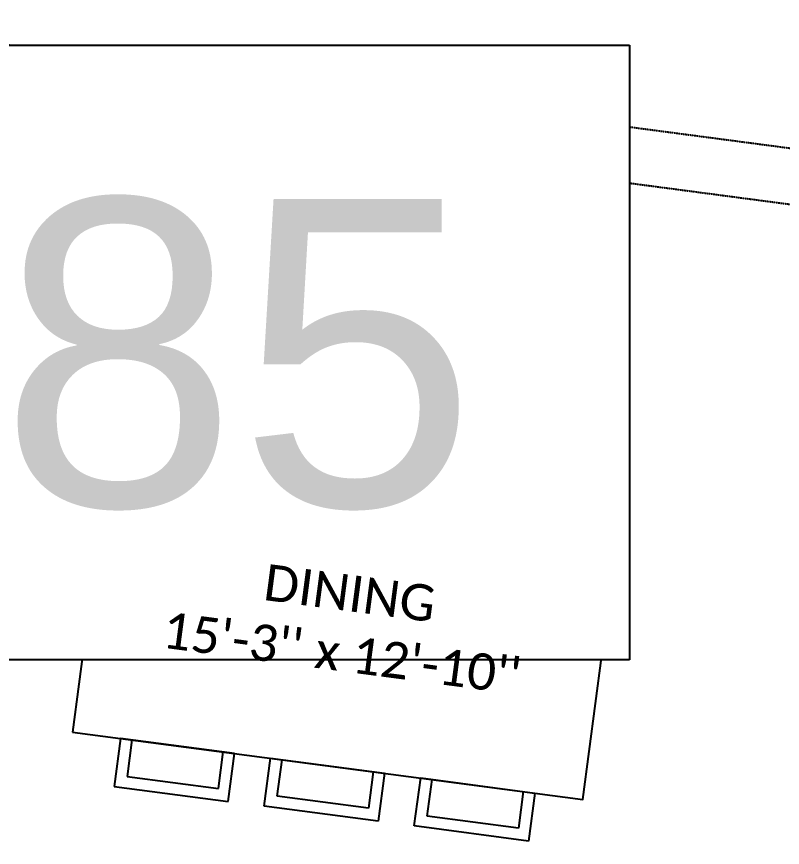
# Model space of a CAD drawing. Header units: millimetres. Extents: x -176651 to 424033, y -469666 to 486614.
# Drawn here: x 138488 to 141650, y 90893 to 94325 of the extents above; entities that cross this region are included whole.
import ezdxf

# ---------------------------------------------------------------- set-up
doc = ezdxf.new("R2010")
doc.units = ezdxf.units.MM
doc.linetypes.add('1625_East Villa$0$DASHED', pattern=[0.75, 0.5, -0.25])
for name, color, linetype in [('1625_East Villa$0$ad-Furniture', 8, 'Continuous'), ('1625_East Villa$0$ad-Text main', 8, 'Continuous'), ('Site Levels$0$ad-Lvl-Plinth', 30, 'Continuous')]:
    doc.layers.add(name, color=color, linetype=linetype)
doc.styles.add('1625_East Villa$0$Standard', font='calibril.ttf')
doc.styles.add('Site Levels$0$Sections_The woods Site plan_Entrances$0$Standard', font='arial.ttf')

# ---------------------------------------------------------------- blocks, each defined once
blk = doc.blocks.new('1625_East Villa$0$$0$Chair')
for p, q in [((200, 237.5), (0, 237.5)), ((0, 237.5), (0, -237.5)), ((200, -237.5), (200, 237.5)), ((152.5, 190), (0, 190)), ((152.5, -190), (152.5, 190)), ((0, -190), (152.5, -190)), ((0, -237.5), (200, -237.5))]:
    blk.add_line(p, q)
blk = doc.blocks.new('1625_East Villa$0$$0$D.Table')
at = {"layer": '1625_East Villa$0$ad-Furniture'}
blk.add_lwpolyline([(-1062.5, 600), (1062.5, 600), (1062.5, -600), (-1062.5, -600)], close=True, dxfattribs=at)
at = {"layer": '1625_East Villa$0$ad-Furniture', "xscale": -1}
for p, rotation in [((-625, 600), 270), ((0, -600), 89.99999999999993), ((625, -600), 89.99999999999993)]:
    blk.add_blockref('1625_East Villa$0$$0$Chair', p, dxfattribs=dict(at, rotation=rotation))
at = {"layer": '1625_East Villa$0$ad-Furniture'}
for p, rotation in [((0, 600), 90), ((625, 600), 90), ((-625, -600), 270)]:
    blk.add_blockref('1625_East Villa$0$$0$Chair', p, dxfattribs=dict(at, rotation=rotation))
blk = doc.blocks.new('1625_East Villa$0$zw$D46D')
at = {"layer": '1625_East Villa$0$ad-Furniture', "linetype": '1625_East Villa$0$DASHED'}
for points in [[(7240, 8875), (11890, 8875)], [(7240, 8645), (11890, 8645)]]:
    blk.add_lwpolyline(points, dxfattribs=at)
at = {"layer": '1625_East Villa$0$ad-Furniture', "xscale": -1, "rotation": 180}
blk.add_blockref('1625_East Villa$0$$0$D.Table', (9827.5, 6695), dxfattribs=at)
blk = doc.blocks.new('1625_East Villa$0$zw$3849')
at = {"layer": '1625_East Villa$0$ad-Text main', "insert": (9825.3, 6688.5), "char_height": 150, "width": 1741.287, "attachment_point": 5, "style": '1625_East Villa$0$Standard', "bg_fill": 2}
blk.add_mtext("DINING\\P15'-3'' x 12'-10''", dxfattribs=at)
blk = doc.blocks.new('1625_East Villa')
at = {"layer": '1625_East Villa$0$ad-Furniture'}
blk.add_blockref('1625_East Villa$0$zw$D46D', (0, 0), dxfattribs=at)
at = {"layer": '1625_East Villa$0$ad-Text main'}
blk.add_blockref('1625_East Villa$0$zw$3849', (0, 0), dxfattribs=at)
blk = doc.blocks.new("All Plot's Villa Plans")
at = {"ltscale": 5, "rotation": 352.4703876422526}
blk.add_blockref('1625_East Villa', (129230.4, 86475.4), dxfattribs=at)
blk = doc.blocks.new('Site Levels$0$zw$63CD')
at = {"layer": 'Site Levels$0$ad-Lvl-Plinth', "insert": (143657.9, -6490.4), "char_height": 1269.985, "width": 5416.267, "attachment_point": 5, "style": 'Site Levels$0$Sections_The woods Site plan_Entrances$0$Standard', "bg_fill": 19, "box_fill_scale": 1.5, "bg_fill_color": 257, "bg_fill_transparency": 0}
blk.add_mtext('\\pxt4;498.85', dxfattribs=at)
blk = doc.blocks.new('Site Levels')
at = {"layer": 'Site Levels$0$ad-Lvl-Plinth', "ltscale": 5}
blk.add_blockref('Site Levels$0$zw$63CD', (-5982.9, 99418.6), dxfattribs=at)

msp = doc.modelspace()

# ---------------------------------------------------------------- block references
at = {"ltscale": 5}
msp.add_blockref("All Plot's Villa Plans", (0, 0), dxfattribs=at)

# ---------------------------------------------------------------- next in the draw order: block references
msp.add_blockref('Site Levels', (0, 0), dxfattribs=at)

doc.saveas('drawing.dxf')
